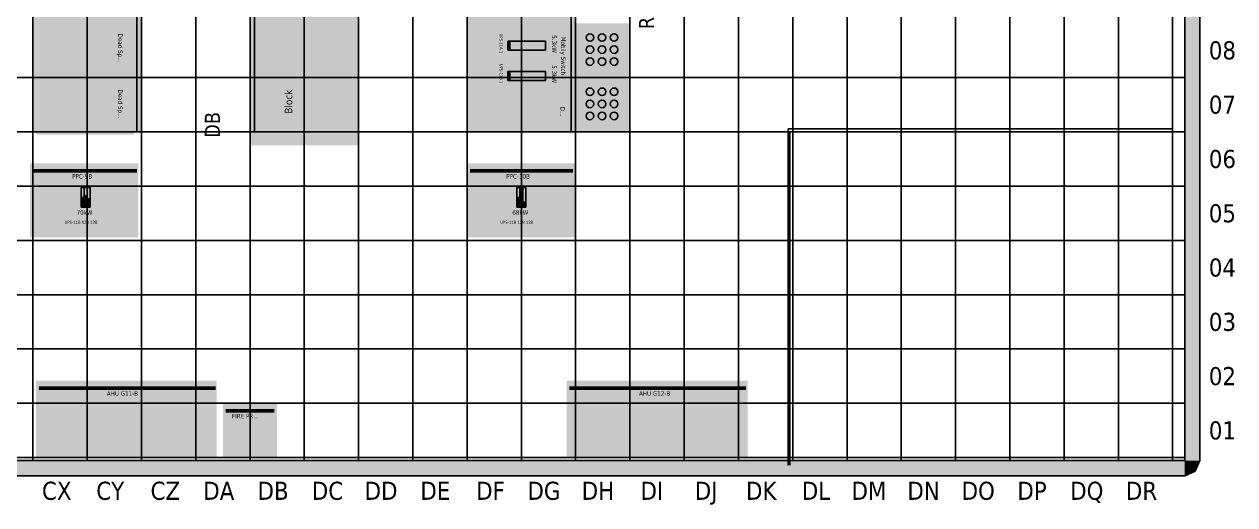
# Model space of a CAD drawing. Header units: millimetres. Extents: x -618 to 58287, y -23922 to -2396.
# Drawn here: x 44903 to 58287, y -23922 to -18611 of the extents above; entities that cross this region are included whole.
import ezdxf

# ---------------------------------------------------------------- set-up
doc = ezdxf.new("R2010")
doc.units = ezdxf.units.MM
doc.header["$MEASUREMENT"] = 0
for name, color, linetype, true_color in [('Background', 7, 'Continuous', 0xffffff), ('Equipment', 7, 'Continuous', 0xffffff), ('Names', 7, 'Continuous', 0xffffff), ('Power', 7, 'Continuous', 0xffffff), ('Room fixture', 7, 'Continuous', 0xffffff), ('Room shape', 7, 'Continuous', 0xc0c0c0), ('Rows', 7, 'Continuous', 0xffffff), ('Tile grid', 7, 'Continuous', 0xafafaf), ('Walls and cages', 7, 'Continuous', 0xffffff)]:
    doc.layers.add(name, color=color, linetype=linetype, true_color=true_color)
doc.styles.add('Tahoma#false#false', font='tahoma.ttf', dxfattribs={"height": 0.2})

msp = doc.modelspace()

# ---------------------------------------------------------------- linework, layer by layer
at = {"layer": 'Background', "lineweight": -3, "transparency": 33554687}
for points in [[(49966, -18016), (50966, -18016), (50966, -18616)], [(50966, -18616), (49966, -18616), (49966, -18016)], [(45034, -18615), (46117, -18615), (46117, -19215)], [(46117, -19215), (45034, -19215), (45034, -18615)], [(50016, -18616), (51016, -18616), (51016, -19416)], [(51016, -19416), (50016, -19416), (50016, -18616)], [(45034, -19232), (46118, -19232), (46118, -19832)], [(46118, -19832), (45034, -19832), (45034, -19232)], [(50008, -19408), (51008, -19408), (51008, -19758)], [(51008, -19758), (50008, -19758), (50008, -19408)], [(44967, -20967), (44967, -20150), (46167, -20150)], [(46167, -20150), (46167, -20967), (44967, -20967)], [(49800, -20967), (49800, -20150), (51000, -20150)], [(51000, -20150), (51000, -20967), (49800, -20967)], [(45033, -23400), (45033, -22550), (47033, -22550)], [(47033, -22550), (47033, -23400), (45033, -23400)], [(50900, -23400), (50900, -22550), (52900, -22550)], [(52900, -22550), (52900, -23400), (50900, -23400)], [(47100, -23400), (47100, -22800), (47700, -22800)], [(47700, -22800), (47700, -23400), (47100, -23400)]]:
    msp.add_solid(points, dxfattribs=at)
at = {"layer": 'Equipment', "color": 72, "lineweight": 50, "true_color": 0x67cb33, "transparency": 33554687}
for p, q in [((45000, -20233), (46150, -20233)), ((49833, -20233), (50967, -20233))]:
    msp.add_line(p, q, dxfattribs=at)
at = {"layer": 'Equipment', "color": 153, "lineweight": 50, "true_color": 0x3e99df, "transparency": 33554687}
for p, q in [((45067, -22633), (47017, -22633)), ((50933, -22633), (52883, -22633))]:
    msp.add_line(p, q, dxfattribs=at)
at = {"layer": 'Equipment', "color": 1, "lineweight": 50, "true_color": 0xe60000, "transparency": 33554687}
msp.add_line((47133, -22883), (47667, -22883), dxfattribs=at)
at = {"layer": 'Equipment', "color": 21, "lineweight": 50, "true_color": 0xf49191, "transparency": 33554687}
for points in [[(50033, -18549), (49966, -18616), (49966, -18016)], [(50966, -18016), (50966, -18616), (50899, -18549)], [(50966, -18616), (49966, -18616), (50033, -18549)], [(50033, -18549), (50899, -18549), (50966, -18616)], [(45101, -19148), (45034, -19215), (45034, -18615)], [(45101, -18681), (45101, -19148), (45034, -18615)], [(46051, -18681), (45101, -18681), (45034, -18615)], [(45034, -18615), (46117, -18615), (46051, -18681)], [(46117, -18615), (46117, -19215), (46051, -19148)], [(46117, -18615), (46051, -19148), (46051, -18681)], [(46117, -19215), (45034, -19215), (45101, -19148)], [(45101, -19765), (45034, -19832), (45034, -19232)], [(45101, -19298), (45101, -19765), (45034, -19232)], [(46051, -19298), (45101, -19298), (45034, -19232)], [(45034, -19232), (46118, -19232), (46051, -19298)], [(45101, -19148), (46051, -19148), (46117, -19215)], [(46118, -19232), (46118, -19832), (46051, -19765)], [(46118, -19232), (46051, -19765), (46051, -19298)], [(50074, -19691), (50008, -19758), (50008, -19408)], [(50074, -19474), (50074, -19691), (50008, -19408)], [(50941, -19474), (50074, -19474), (50008, -19408)], [(50008, -19408), (51008, -19408), (50941, -19474)], [(51008, -19408), (51008, -19758), (50941, -19691)], [(51008, -19408), (50941, -19691), (50941, -19474)], [(46118, -19832), (45034, -19832), (45101, -19765)], [(45101, -19765), (46051, -19765), (46118, -19832)], [(51008, -19758), (50008, -19758), (50074, -19691)], [(50074, -19691), (50941, -19691), (51008, -19758)], [(47100, -22800), (47700, -22800), (47633, -22867)], [(47100, -22800), (47633, -22867), (47167, -22867)], [(47100, -23400), (47100, -22800), (47167, -22867)], [(47167, -22867), (47167, -23333), (47100, -23400)], [(47633, -23333), (47633, -22867), (47700, -22800)], [(47700, -22800), (47700, -23400), (47633, -23333)], [(47633, -23333), (47700, -23400), (47100, -23400)], [(47167, -23333), (47633, -23333), (47100, -23400)]]:
    msp.add_solid(points, dxfattribs=at)
at = {"layer": 'Equipment', "color": 18, "lineweight": -3, "true_color": 0x000000, "transparency": 33554687}
for points in [[(49983, -18599), (49966, -18616), (49966, -18016)], [(50966, -18016), (50966, -18616), (50949, -18599)], [(50966, -18616), (49966, -18616), (49983, -18599)], [(49983, -18599), (50949, -18599), (50966, -18616)], [(45051, -19198), (45034, -19215), (45034, -18615)], [(45051, -18631), (45051, -19198), (45034, -18615)], [(46101, -18631), (45051, -18631), (45034, -18615)], [(45034, -18615), (46117, -18615), (46101, -18631)], [(46117, -18615), (46117, -19215), (46101, -19198)], [(46117, -18615), (46101, -19198), (46101, -18631)], [(50033, -19399), (50016, -19416), (50016, -18616)], [(50033, -18633), (50033, -19399), (50016, -18616)], [(50999, -18633), (50033, -18633), (50016, -18616)], [(50016, -18616), (51016, -18616), (50999, -18633)], [(51016, -18616), (51016, -19416), (50999, -19399)], [(51016, -18616), (50999, -19399), (50999, -18633)], [(46117, -19215), (45034, -19215), (45051, -19198)], [(45051, -19815), (45034, -19832), (45034, -19232)], [(45051, -19248), (45051, -19815), (45034, -19232)], [(46101, -19248), (45051, -19248), (45034, -19232)], [(45034, -19232), (46118, -19232), (46101, -19248)], [(45051, -19198), (46101, -19198), (46117, -19215)], [(46118, -19232), (46118, -19832), (46101, -19815)], [(46118, -19232), (46101, -19815), (46101, -19248)], [(51016, -19416), (50016, -19416), (50033, -19399)], [(50033, -19399), (50999, -19399), (51016, -19416)], [(50024, -19741), (50008, -19758), (50008, -19408)], [(50024, -19424), (50024, -19741), (50008, -19408)], [(50991, -19424), (50024, -19424), (50008, -19408)], [(50008, -19408), (51008, -19408), (50991, -19424)], [(51008, -19408), (51008, -19758), (50991, -19741)], [(51008, -19408), (50991, -19741), (50991, -19424)], [(51008, -19758), (50008, -19758), (50024, -19741)], [(50024, -19741), (50991, -19741), (51008, -19758)], [(46118, -19832), (45034, -19832), (45051, -19815)], [(45051, -19815), (46101, -19815), (46118, -19832)], [(44967, -20150), (46167, -20150), (46150, -20167)], [(44967, -20150), (46150, -20167), (44983, -20167)], [(44967, -20967), (44967, -20150), (44983, -20167)], [(44983, -20167), (44983, -20950), (44967, -20967)], [(46150, -20950), (46150, -20167), (46167, -20150)], [(46167, -20150), (46167, -20967), (46150, -20950)], [(49800, -20150), (51000, -20150), (50983, -20167)], [(49800, -20150), (50983, -20167), (49817, -20167)], [(49800, -20967), (49800, -20150), (49817, -20167)], [(49817, -20167), (49817, -20950), (49800, -20967)], [(50983, -20950), (50983, -20167), (51000, -20150)], [(51000, -20150), (51000, -20967), (50983, -20950)], [(46150, -20950), (46167, -20967), (44967, -20967)], [(44983, -20950), (46150, -20950), (44967, -20967)], [(50983, -20950), (51000, -20967), (49800, -20967)], [(49817, -20950), (50983, -20950), (49800, -20967)], [(45033, -22550), (47033, -22550), (47017, -22567)], [(45033, -22550), (47017, -22567), (45050, -22567)], [(45033, -23400), (45033, -22550), (45050, -22567)], [(45050, -22567), (45050, -23383), (45033, -23400)], [(47017, -23383), (47017, -22567), (47033, -22550)], [(47033, -22550), (47033, -23400), (47017, -23383)], [(50900, -22550), (52900, -22550), (52883, -22567)], [(50900, -22550), (52883, -22567), (50917, -22567)], [(50900, -23400), (50900, -22550), (50917, -22567)], [(50917, -22567), (50917, -23383), (50900, -23400)], [(52883, -23383), (52883, -22567), (52900, -22550)], [(52900, -22550), (52900, -23400), (52883, -23383)], [(47100, -22800), (47700, -22800), (47683, -22817)], [(47100, -22800), (47683, -22817), (47117, -22817)], [(47100, -23400), (47100, -22800), (47117, -22817)], [(47117, -22817), (47117, -23383), (47100, -23400)], [(47683, -23383), (47683, -22817), (47700, -22800)], [(47700, -22800), (47700, -23400), (47683, -23383)], [(47017, -23383), (47033, -23400), (45033, -23400)], [(45050, -23383), (47017, -23383), (45033, -23400)], [(47683, -23383), (47700, -23400), (47100, -23400)], [(47117, -23383), (47683, -23383), (47100, -23400)], [(52883, -23383), (52900, -23400), (50900, -23400)], [(50917, -23383), (52883, -23383), (50900, -23400)]]:
    msp.add_solid(points, dxfattribs=at)
at = {"layer": 'Equipment', "color": 9, "lineweight": 50, "true_color": 0xc0c0c0, "transparency": 33554687}
for points in [[(50083, -19349), (50016, -19416), (50016, -18616)], [(50083, -18683), (50083, -19349), (50016, -18616)], [(50949, -18683), (50083, -18683), (50016, -18616)], [(50016, -18616), (51016, -18616), (50949, -18683)], [(51016, -18616), (51016, -19416), (50949, -19349)], [(51016, -18616), (50949, -19349), (50949, -18683)], [(51016, -19416), (50016, -19416), (50083, -19349)], [(50083, -19349), (50949, -19349), (51016, -19416)]]:
    msp.add_solid(points, dxfattribs=at)
at = {"layer": 'Equipment', "color": 71, "lineweight": 50, "true_color": 0xbde8a7, "transparency": 33554687}
for points in [[(44967, -20150), (46167, -20150), (46100, -20217)], [(44967, -20150), (46100, -20217), (45033, -20217)], [(44967, -20967), (44967, -20150), (45033, -20217)], [(46100, -20900), (46100, -20217), (46167, -20150)], [(46167, -20150), (46167, -20967), (46100, -20900)], [(49800, -20150), (51000, -20150), (50933, -20217)], [(49800, -20150), (50933, -20217), (49867, -20217)], [(49800, -20967), (49800, -20150), (49867, -20217)], [(50933, -20900), (50933, -20217), (51000, -20150)], [(51000, -20150), (51000, -20967), (50933, -20900)], [(45033, -20217), (45033, -20900), (44967, -20967)], [(49867, -20217), (49867, -20900), (49800, -20967)], [(46100, -20900), (46167, -20967), (44967, -20967)], [(45033, -20900), (46100, -20900), (44967, -20967)], [(50933, -20900), (51000, -20967), (49800, -20967)], [(49867, -20900), (50933, -20900), (49800, -20967)]]:
    msp.add_solid(points, dxfattribs=at)
at = {"layer": 'Equipment', "color": 141, "lineweight": 50, "true_color": 0xabd3f1, "transparency": 33554687}
for points in [[(45033, -22550), (47033, -22550), (46967, -22617)], [(45033, -22550), (46967, -22617), (45100, -22617)], [(45033, -23400), (45033, -22550), (45100, -22617)], [(45100, -22617), (45100, -23333), (45033, -23400)], [(46967, -23333), (46967, -22617), (47033, -22550)], [(47033, -22550), (47033, -23400), (46967, -23333)], [(50900, -22550), (52900, -22550), (52833, -22617)], [(50900, -22550), (52833, -22617), (50967, -22617)], [(50900, -23400), (50900, -22550), (50967, -22617)], [(50967, -22617), (50967, -23333), (50900, -23400)], [(52833, -23333), (52833, -22617), (52900, -22550)], [(52900, -22550), (52900, -23400), (52833, -23333)], [(46967, -23333), (47033, -23400), (45033, -23400)], [(45100, -23333), (46967, -23333), (45033, -23400)], [(52833, -23333), (52900, -23400), (50900, -23400)], [(50967, -23333), (52833, -23333), (50900, -23400)]]:
    msp.add_solid(points, dxfattribs=at)
at = {"layer": 'Power', "color": 8, "lineweight": -3, "true_color": 0x808080, "transparency": 33554687}
for p, q in [((50249, -18899), (50249, -18799)), ((50249, -18799), (50666, -18799)), ((50666, -18799), (50666, -18899)), ((50666, -18899), (50249, -18899)), ((50249, -19233), (50249, -19133)), ((50249, -19133), (50666, -19133)), ((50666, -19133), (50666, -19233)), ((50666, -19233), (50249, -19233)), ((45533, -20417), (45633, -20417)), ((45533, -20633), (45533, -20417)), ((45633, -20417), (45633, -20633)), ((50350, -20417), (50450, -20417)), ((50350, -20633), (50350, -20417)), ((50450, -20417), (50450, -20633)), ((45633, -20633), (45533, -20633)), ((50450, -20633), (50350, -20633))]:
    msp.add_line(p, q, dxfattribs=at)
at = {"layer": 'Power', "lineweight": -3, "transparency": 33554687}
for p, q in [((45567, -20417), (45567, -20633)), ((45600, -20417), (45600, -20633)), ((50383, -20417), (50383, -20633)), ((50417, -20417), (50417, -20633))]:
    msp.add_line(p, q, dxfattribs=at)
at = {"layer": 'Power', "color": 138, "lineweight": -3, "true_color": 0x01505e, "transparency": 33554687}
for points in [[(50199, -18699), (50199, -18999), (50116, -18699), (50116, -18999)], [(50199, -19033), (50199, -19333), (50116, -19033), (50116, -19333)], [(45067, -20783), (46100, -20783), (45067, -20867), (46100, -20867)], [(49883, -20783), (50917, -20783), (49883, -20867), (50917, -20867)]]:
    msp.add_solid(points, dxfattribs=at)
at = {"layer": 'Power', "lineweight": -3, "transparency": 33554687}
for points in [[(50666, -18799), (50666, -18899), (50249, -18799), (50249, -18899)], [(50666, -19133), (50666, -19233), (50249, -19133), (50249, -19233)], [(45533, -20417), (45633, -20417), (45533, -20633), (45633, -20633)], [(50350, -20417), (50450, -20417), (50350, -20633), (50450, -20633)]]:
    msp.add_solid(points, dxfattribs=at)
at = {"layer": 'Power', "color": 151, "lineweight": -3, "true_color": 0x87ceeb, "transparency": 33554687}
for points in [[(50666, -18799), (50666, -18899), (50249, -18799), (50249, -18899)], [(50666, -19133), (50666, -19233), (50249, -19133), (50249, -19233)]]:
    msp.add_solid(points, dxfattribs=at)
at = {"layer": 'Power', "color": 8, "lineweight": -3, "true_color": 0x6e6e6e, "transparency": 33554687}
for points in [[(50283, -18799), (50283, -18899), (50249, -18799), (50249, -18899)], [(50283, -19133), (50283, -19233), (50249, -19133), (50249, -19233)]]:
    msp.add_solid(points, dxfattribs=at)
at = {"layer": 'Power', "color": 9, "lineweight": -3, "true_color": 0xc0c0c0, "transparency": 33554687}
for points in [[(50266, -18799), (50266, -18899), (50249, -18799), (50249, -18899)], [(50266, -19133), (50266, -19233), (50249, -19133), (50249, -19233)]]:
    msp.add_solid(points, dxfattribs=at)
at = {"layer": 'Power', "color": 24, "lineweight": -3, "true_color": 0x9c180e, "transparency": 33554687}
for points in [[(45533, -20417), (45567, -20417), (45533, -20633), (45567, -20633)], [(45567, -20417), (45600, -20417), (45567, -20633), (45600, -20633)], [(45600, -20417), (45633, -20417), (45600, -20633), (45633, -20633)], [(50350, -20417), (50383, -20417), (50350, -20633), (50383, -20633)], [(50383, -20417), (50417, -20417), (50383, -20633), (50417, -20633)], [(50417, -20417), (50450, -20417), (50417, -20633), (50450, -20633)]]:
    msp.add_solid(points, dxfattribs=at)
at = {"layer": 'Power', "color": 13, "lineweight": -3, "true_color": 0xe7473c, "transparency": 33554687}
for points in [[(45533, -20517), (45567, -20517), (45533, -20633), (45567, -20633)], [(45567, -20500), (45600, -20500), (45567, -20633), (45600, -20633)], [(45600, -20533), (45633, -20533), (45600, -20633), (45633, -20633)], [(50350, -20517), (50383, -20517), (50350, -20633), (50383, -20633)], [(50383, -20500), (50417, -20500), (50383, -20633), (50417, -20633)], [(50417, -20567), (50450, -20567), (50417, -20633), (50450, -20633)]]:
    msp.add_solid(points, dxfattribs=at)
at = {"layer": 'Room fixture', "color": 9, "lineweight": -3, "true_color": 0xc0c0c0, "transparency": 33554687}
for p, q in [((51000, -19200), (51000, -18600)), ((51600, -18600), (51600, -19200)), ((51000, -19200), (51600, -19200)), ((51000, -19800), (51000, -19200)), ((51600, -19200), (51000, -19200)), ((51600, -19200), (51600, -19800)), ((51600, -19800), (51000, -19800))]:
    msp.add_line(p, q, dxfattribs=at)
for centre in [(51158, -18758), (51292, -18758), (51425, -18758), (51158, -18892), (51292, -18892), (51425, -18892), (51158, -19025), (51292, -19025), (51425, -19025), (51158, -19358), (51292, -19358), (51425, -19358), (51158, -19492), (51292, -19492), (51425, -19492), (51158, -19625), (51292, -19625), (51425, -19625)]:
    msp.add_ellipse(centre, major_axis=(41.7, 0), ratio=1, dxfattribs=at)
at = {"layer": 'Room fixture', "color": 9, "lineweight": -3, "true_color": 0xc0c0c0, "transparency": 33554472}
for points in [[(51000, -19200), (51000, -18600), (51600, -18600)], [(51600, -18600), (51600, -19200), (51000, -19200)], [(51000, -19800), (51000, -19200), (51600, -19200)], [(51600, -19200), (51600, -19800), (51000, -19800)]]:
    msp.add_solid(points, dxfattribs=at)
at = {"layer": 'Room fixture', "color": 254, "lineweight": -3, "true_color": 0xe6e6e6, "transparency": 33554687}
for points in [[(48600, -19950), (47400, -19950), (47400, -18750)], [(47400, -18750), (48600, -18750), (48600, -19950)]]:
    msp.add_solid(points, dxfattribs=at)
at = {"layer": 'Room fixture', "color": 18, "lineweight": -3, "true_color": 0x000000, "transparency": 33554687}
for points in [[(48583, -18767), (47417, -18767), (47400, -18750)], [(47400, -18750), (48600, -18750), (48583, -18767)], [(47400, -19950), (47400, -18750), (47417, -18767)], [(47400, -19950), (47417, -18767), (47417, -19933)], [(48583, -18767), (48600, -18750), (48600, -19950)], [(48583, -19933), (48583, -18767), (48600, -19950)], [(48600, -19950), (47400, -19950), (47417, -19933)], [(47417, -19933), (48583, -19933), (48600, -19950)]]:
    msp.add_solid(points, dxfattribs=at)
at = {"layer": 'Room shape', "color": 18, "lineweight": -3, "true_color": 0x000000, "transparency": 33554687}
for p, q in [((57733, -2967), (57733, -23433)), ((57900, -23433), (57900, -2967)), ((57733, -23433), (0, -23433)), ((57733, -23600), (57850, -23550)), ((57850, -23550), (57900, -23433)), ((0, -23600), (57733, -23600))]:
    msp.add_line(p, q, dxfattribs=at)
at = {"layer": 'Room shape', "lineweight": -3, "transparency": 33554687}
for points in [[(57733, -23433), (57733, -2967), (57850, -2833)], [(57733, -23433), (57850, -2833), (57900, -23433)], [(57850, -2833), (57900, -2967), (57900, -23433)], [(0, -23433), (57733, -23600), (-117, -23550)], [(57733, -23600), (0, -23600), (-117, -23550)], [(0, -23433), (57733, -23433), (57733, -23600)], [(57900, -23433), (57850, -23550), (57733, -23433)], [(57733, -23433), (57850, -23550), (57733, -23600)]]:
    msp.add_solid(points, dxfattribs=at)
at = {"layer": 'Rows', "color": 18, "lineweight": -3, "true_color": 0x000000, "transparency": 33554687}
for p, q in [((46150, -6000), (46150, -19800)), ((47450, -19800), (47450, -6000)), ((50950, -6000), (50950, -19800))]:
    msp.add_line(p, q, dxfattribs=at)
at = {"layer": 'Rows', "color": 254, "lineweight": -3, "true_color": 0xe0e0d7, "transparency": 33554534}
for points in [[(45000, -6000), (46200, -6000), (46200, -19800)], [(46200, -19800), (45000, -19800), (45000, -6000)], [(48600, -19800), (47400, -19800), (47400, -6000)], [(47400, -6000), (48600, -6000), (48600, -19800)], [(49800, -6000), (51000, -6000), (51000, -19800)], [(51000, -19800), (49800, -19800), (49800, -6000)]]:
    msp.add_solid(points, dxfattribs=at)
at = {"layer": 'Rows', "color": 18, "lineweight": -3, "true_color": 0x000000, "transparency": 33554687}
for points in [[(45000, -19800), (45000, -6000), (45017, -6017)], [(45017, -6017), (45017, -19783), (45000, -19800)], [(46183, -19783), (46183, -6017), (46200, -6000)], [(46200, -6000), (46200, -19800), (46183, -19783)], [(47400, -19800), (47400, -6000), (47417, -6017)], [(47417, -6017), (47417, -19783), (47400, -19800)], [(48583, -19783), (48583, -6017), (48600, -6000)], [(48600, -6000), (48600, -19800), (48583, -19783)], [(49800, -19800), (49800, -6000), (49817, -6017)], [(49817, -6017), (49817, -19783), (49800, -19800)], [(50983, -19783), (50983, -6017), (51000, -6000)], [(51000, -6000), (51000, -19800), (50983, -19783)], [(46183, -19783), (46200, -19800), (45000, -19800)], [(45017, -19783), (46183, -19783), (45000, -19800)], [(48583, -19783), (48600, -19800), (47400, -19800)], [(47417, -19783), (48583, -19783), (47400, -19800)], [(50983, -19783), (51000, -19800), (49800, -19800)], [(49817, -19783), (50983, -19783), (49800, -19800)]]:
    msp.add_solid(points, dxfattribs=at)
at = {"layer": 'Tile grid', "lineweight": -3, "transparency": 33554687}
for p, q in [((45000, -2967), (45000, -23434)), ((45600, -2967), (45600, -23434)), ((46200, -2967), (46200, -23434)), ((46800, -2967), (46800, -23434)), ((47400, -2967), (47400, -23434)), ((48000, -2967), (48000, -23434)), ((48600, -2967), (48600, -23434)), ((49200, -2967), (49200, -23434)), ((49800, -2967), (49800, -23434)), ((50400, -2967), (50400, -23434)), ((51000, -2967), (51000, -23434)), ((51600, -2967), (51600, -23434)), ((52200, -2967), (52200, -23434)), ((52800, -2967), (52800, -23434)), ((53400, -2967), (53400, -23434)), ((54000, -2967), (54000, -23434)), ((54600, -2967), (54600, -23434)), ((55200, -2967), (55200, -23434)), ((55800, -2967), (55800, -23434)), ((56400, -2967), (56400, -23434)), ((57000, -2967), (57000, -23434)), ((57600, -2967), (57600, -23434)), ((10, -19200), (57733, -19200)), ((9, -19800), (57733, -19800)), ((7, -20400), (57733, -20400)), ((6, -21000), (57733, -21000)), ((4, -21600), (57733, -21600)), ((3, -22200), (57733, -22200)), ((2, -22800), (57733, -22800)), ((0, -23400), (57733, -23400))]:
    msp.add_line(p, q, dxfattribs=at)
at = {"layer": 'Walls and cages', "color": 9, "lineweight": -3, "true_color": 0xc0c0c0, "transparency": 33554687}
for p, q in [((53350, -23483), (53350, -19767)), ((53350, -19767), (57600, -19767))]:
    msp.add_line(p, q, dxfattribs=at)
at = {"layer": 'Walls and cages', "color": 18, "lineweight": -3, "true_color": 0x000000, "transparency": 33554687}
for p, q in [((53367, -23483), (53367, -19800)), ((53367, -19800), (57600, -19800))]:
    msp.add_line(p, q, dxfattribs=at)

# ---------------------------------------------------------------- texts
at = {"layer": 'Names', "color": 8, "lineweight": -3, "true_color": 0x808080, "transparency": 33554687, "style": 'Tahoma#false#false'}
for s, p in [('Dead Sp…', (45941, -18715)), ('Mobily Switch', (50839, -18749)), ('Dead Sp…', (45941, -19332)), ('D…', (50831, -19524))]:
    msp.add_text(s, height=50, rotation=-90, dxfattribs=at).set_placement(p)
for s, p in [('PPC-9B', (45433, -20317)), ('PPC-10B', (50233, -20317)), ('AHU G11-B', (45817, -22717)), ('AHU G12-B', (51700, -22717)), ('FIRE PR…', (47200, -22967))]:
    msp.add_text(s, height=50, dxfattribs=at).set_placement(p)
at = {"layer": 'Power', "lineweight": -3, "transparency": 33554687, "style": 'Tahoma#false#false'}
for s, p in [('UPS-11A 1', (50159, -18716)), ('UPS-11B 1', (50159, -19049))]:
    msp.add_text(s, height=33.3, rotation=-90, dxfattribs=at).set_placement(p)
at = {"layer": 'Power', "color": 18, "lineweight": -3, "true_color": 0x000000, "transparency": 33554687, "style": 'Tahoma#false#false'}
for p in [(50739, -18733), (50739, -19066)]:
    msp.add_text('5.3kW', height=50, rotation=-90, dxfattribs=at).set_placement(p)
for s, p in [('70kW', (45483, -20717)), ('68kW', (50300, -20717))]:
    msp.add_text(s, height=50, dxfattribs=at).set_placement(p)
at = {"layer": 'Power', "lineweight": -3, "transparency": 33554687, "style": 'Tahoma#false#false'}
for p in [(45350, -20817), (50167, -20817)]:
    msp.add_text('UPS-11B 12B 13B', height=33.33, dxfattribs=at).set_placement(p)
at = {"layer": 'Room fixture', "color": 18, "lineweight": -3, "true_color": 0x000000, "transparency": 33554687, "style": 'Tahoma#false#false'}
msp.add_text('Block', height=83.3, rotation=-270, dxfattribs=at).set_placement((47867, -19600))
at = {"layer": 'Rows', "color": 8, "lineweight": -3, "true_color": 0x808080, "transparency": 33554687, "style": 'Tahoma#false#false'}
for s, p in [('Row', (51867, -18667)), ('DB', (47067, -19867))]:
    msp.add_text(s, height=166.7, rotation=-270, dxfattribs=at).set_placement(p)
at = {"layer": 'Tile grid', "color": 8, "lineweight": -3, "true_color": 0x808080, "transparency": 33554687, "style": 'Tahoma#false#false'}
for s, p in [('08', (58000, -19000)), ('07', (58000, -19600)), ('06', (58000, -20200)), ('05', (58000, -20800)), ('04', (58000, -21400)), ('03', (58000, -22000)), ('02', (58000, -22600)), ('01', (58000, -23200)), ('CX', (45100, -23867)), ('CY', (45700, -23867)), ('CZ', (46300, -23867)), ('DA', (46883, -23867)), ('DB', (47483, -23867)), ('DC', (48083, -23867)), ('DD', (48667, -23867)), ('DE', (49283, -23867)), ('DF', (49900, -23867)), ('DG', (50467, -23867)), ('DH', (51067, -23867)), ('DI', (51717, -23867)), ('DJ', (52317, -23867)), ('DK', (52883, -23867)), ('DL', (53500, -23867)), ('DM', (54050, -23867)), ('DN', (54667, -23867)), ('DO', (55267, -23867)), ('DP', (55883, -23867)), ('DQ', (56467, -23867)), ('DR', (57083, -23867))]:
    msp.add_text(s, height=200, dxfattribs=at).set_placement(p)

doc.saveas('drawing.dxf')
